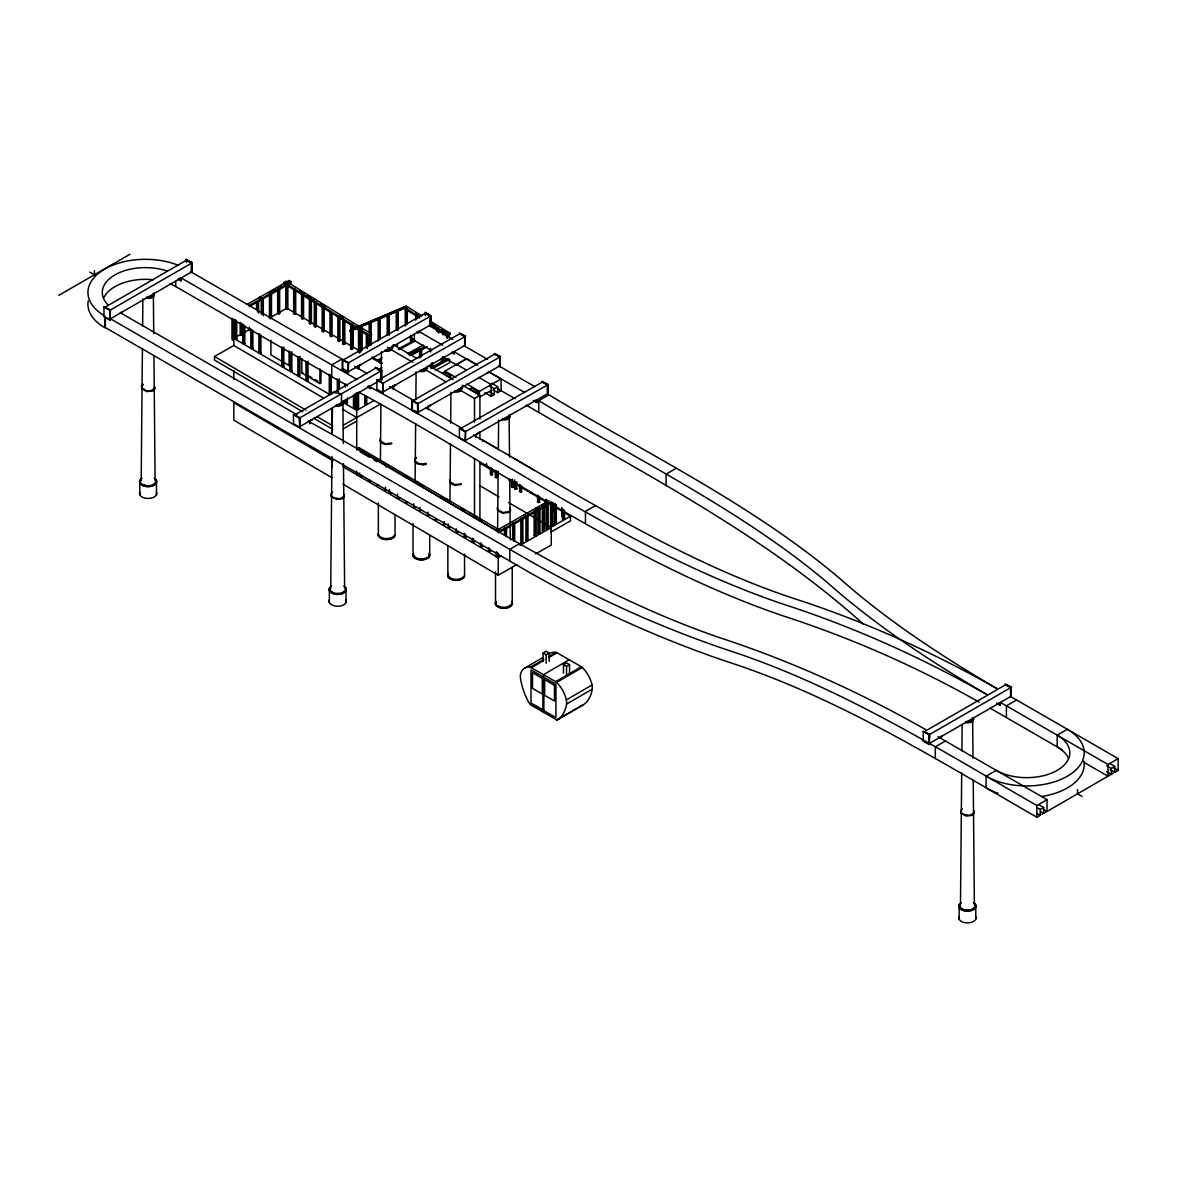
<?xml version="1.0" encoding="UTF-8"?>
<svg xmlns="http://www.w3.org/2000/svg" width="1177" height="1177" viewBox="0 0 1177 1177"><rect width="100%" height="100%" fill="white"/><g stroke="black" fill="none" stroke-linecap="round" stroke-linejoin="round"><path stroke-width="1.5" d="M141.196 480.687L142.417 348.392M142.623 326.338L142.873 298.781M330.722 588.471L331.943 458.015M332.164 434.136L332.4 408.404M380.406 460.898L380.936 404.329M381.171 378.788L381.436 351.673M415.098 481.231L415.643 423.44M415.864 399.562L416.114 371.755M447.231 337.843L447.098 334.327L450.011 334.386L450.011 333.223L429.693 320.674M449.938 501.667L450.482 443.891M450.659 423.22L450.953 392.191M497.606 529.606L498.151 471.212M498.357 449.761L498.621 420.115M960.476 905.128L961.697 772.848M961.903 750.794L962.139 725.061M566.52 704.111L566.461 704.537A48.86 28.292 59.8 0 1 558.369 719.221L556.721 719.868L530.283 704.699L528.576 702.125A48.86 28.292 59.8 0 1 520.484 678.158L520.425 677.658A11.917 6.9 59.8 0 1 520.646 673.715L520.852 672.994A21.716 12.579 59.8 0 1 529.326 667.168L530.371 667.315A4.811 2.781 59.8 0 1 531.327 667.712L555.618 681.645A4.811 2.781 59.8 0 1 556.574 682.351L557.618 683.396A21.716 12.579 59.8 0 1 566.093 698.947L566.299 699.918A11.917 6.9 59.8 0 1 566.52 704.111L592.222 689.178A11.917 6.9 59.8 0 0 592.002 684.985L591.796 684.028A21.716 12.579 59.8 0 0 583.306 668.477L582.335 667.477A4.811 2.781 59.8 0 0 581.32 666.726L557.03 652.779A4.811 2.781 59.8 0 0 556.074 652.396L555.029 652.249A21.716 12.579 59.8 0 0 549.321 653.897M592.222 689.178L592.163 689.604A48.86 28.292 59.8 0 1 584.057 704.287L556.721 719.868M120.613 313.376L122.746 311.67M309.345 420.689L310.154 421.16L312.288 419.453M939.893 737.817L942.027 736.125M355.984 367.371L358.499 368.857L358.911 366.165L358.102 365.679M358.911 366.165L361.059 364.473M393.177 386.262L393.177 389.19L392.794 388.013L394.53 385.026L395.737 384.805M430.576 405.241L429.37 405.477L427.634 408.448L428.031 409.625L428.031 406.698M475.699 434.622L475.699 437.564L476.096 434.857L478.259 433.165M143.079 384.29L141.534 385.968L141.755 388.69L146.816 391.603L153.201 390.838L154.746 389.16L154.525 387.159M141.534 386.674L143.079 384.997M332.62 492.089L331.075 493.752L331.296 496.473L336.357 499.386L342.742 498.621L344.287 496.944L344.067 494.943M962.374 808.746L960.829 810.423L961.05 813.13L966.096 816.044L972.482 815.293L974.026 813.616L973.806 811.6M416.349 457.515L414.79 459.177L414.981 461.899L416.893 463.709L423.47 464.989L426.383 464.106M414.79 459.883L416.349 458.221M510.465 510.097L508.905 511.76L502.505 512.495L497.488 509.553M543.083 661.489L543.083 653.014L546.113 651.249L549.173 653.014L549.173 661.489M546.143 663.24L546.143 654.78L549.173 653.014M524.589 668.153L542.729 657.619M530.312 667.3L543.921 659.4M548.453 656.766L556.015 652.382M531.327 667.712L543.421 660.68M549.468 657.178L557.03 652.779M569.168 659.753L543.465 674.686L543.465 712.262M563.459 673.185L563.459 664.711L566.505 662.945L569.55 664.711L569.55 673.17M566.52 674.936L566.52 666.462L569.55 664.711M555.618 681.645L581.32 666.726M556.633 682.41L582.335 667.477M531.298 703.463L543.892 710.54M566.299 699.918L592.002 684.985M557.368 719.883L583.071 704.949M58.85 295.309L129.956 254.261M103.959 306.917L110.461 309.978L109.844 320.056L103.959 316.657L103.959 306.917L109.844 310.331L191.321 263.295L191.321 272.078L110.049 319.011M192.337 262.706L185.834 259.646L192.337 262.706L191.719 272.784L191.719 263.06M103.959 316.657L110.461 319.703M180.758 280.656L180.758 278.655L178.213 279.184L181.155 280.876L181.155 277.949M179.022 279.655L180.758 278.655M397.679 345.082L395.855 346.141L393.25 344.626M410.493 335.401L410.493 340.683L413.539 338.917M410.493 340.683L413.76 339.05M293.485 414.716L299.988 417.761L299.988 427.501L299.385 418.115L293.485 414.716L293.485 424.441M299.385 418.115L380.848 371.079L380.848 379.877M381.878 370.49L375.375 367.445L381.878 370.49L381.878 380.23M416.761 358.455L418.585 357.396M370.284 388.439L367.754 386.968L370.284 386.439L370.696 388.675M377.729 381.672L299.591 426.795L299.591 417.997L294.515 415.054L375.772 368.136L380.848 371.079M370.284 386.439L367.754 386.968M450.659 375.669L448.834 376.728L442.331 372.962L444.156 371.917L450.659 375.669L450.659 379.303M478.068 391.735L476.244 392.794L469.741 389.043L471.565 387.983L478.068 391.735L478.068 395.384M538.801 412.406L538.801 400.68L548.968 394.825C646.864 453.895 751.706 504.05 839.569 578.319C887.796 621.132 942.056 656.325 997.507 688.972M519.969 543.465L509.803 549.335L509.803 561.061M595.621 505.507L585.455 511.362L585.455 523.103M676.245 468.314L666.094 474.169L666.094 485.91M923.239 731.373L929.742 734.419L929.124 744.511L923.239 741.113L923.239 731.373L929.124 734.772L1010.602 687.736L1010.602 696.534L929.33 743.452L929.33 734.654L924.254 731.726L1005.526 684.808L1010.602 687.736M1011.014 687.5L1011.014 697.24L1011.014 687.5L1005.114 684.102L1011.617 687.147M923.239 741.113L929.742 744.158M997.493 703.625L1000.038 703.096L1000.038 705.097M998.302 704.096L1000.038 703.096M945.455 741.024L935.303 746.895L935.303 758.621M1016.56 699.977L1006.409 705.847L1006.409 717.573M986.091 776.217L996.242 770.361A43.093 24.879 0 0 0 1057.196 770.361A43.093 24.879 0 0 0 1057.196 735.169L1067.362 729.299A57.467 33.177 0 0 1 1067.362 776.217A57.467 33.177 0 0 1 986.091 776.217L986.091 787.957A57.467 33.177 0 0 0 997.993 793.224M110.152 318.599L529.385 560.635C595.032 597.975 664.019 629.283 735.816 652.779C842.997 688.898 939.452 749.455 1036.878 805.539L1047.044 799.683L1047.044 811.409L1043.867 809.57M996.639 703.125L1000.435 705.332L1000.435 702.404L1107.998 764.491L1118.15 758.621L1118.15 770.361L1114.766 772.303L1109.999 769.567M1037.099 807.628L1040.262 809.452L1043.661 807.496L1043.661 813.366L1040.483 811.527M1106.615 765.653L1111.382 768.404L1114.766 766.448L1114.766 772.303M105.371 317.51L105.371 327.574L529.385 572.375C595.032 609.715 664.019 641.009 735.816 664.505C842.997 700.639 939.452 761.181 1036.878 817.279L1040.262 815.323L1040.262 809.452M1041.969 814.337L1113.074 773.289M247.332 304.284L289.115 280.509L291.131 281.686L291.131 282.863L249.347 306.638M270.342 292.352L275.035 289.689M278.169 287.909L281.303 286.129M249.347 305.461L291.131 281.686M262.28 314.524L262.28 298.693L263.295 298.105L263.295 315.701M270.46 294.029L271.49 293.456L271.49 318.084L270.46 318.673L269.459 318.07L269.459 293.441L270.46 294.029L270.46 318.673M278.655 289.38L279.67 288.792L279.67 313.435L278.655 314.009L277.64 313.42L277.64 288.792L278.655 289.38L278.655 314.009M235.385 337.446L241.197 334.15M244.742 332.135L249.421 329.472M271.254 317.054L286.85 308.183L359.338 350.672M234.709 338.799L236.739 338.814L234.709 338.799L234.709 319.453M285.834 285.893L285.834 308.757L286.835 309.36L287.865 308.771L287.865 285.893M231.987 318.276L231.987 339.388L233.002 339.991L234.017 339.403L234.017 320.056M240.182 322.424L240.182 334.739L241.182 335.327L242.212 334.754L242.212 324.19M248.362 330.09L250.407 330.09M302.739 411.773L214.494 360.059L214.494 356.484L233.826 345.494L323.631 398.135M242.771 343.537L244.801 343.537L242.771 343.537L242.771 324.175M250.833 348.26L252.864 348.26L250.833 348.26L250.833 328.898M258.896 352.982L260.926 352.997L258.896 352.982L258.896 333.635M281.774 347.038L281.774 366.4L282.789 366.989L283.804 366.4L283.804 347.053M270.931 340.315L270.931 354.865L289.056 365.488L290.072 364.899M289.836 371.123L291.867 371.138L289.836 371.123L289.836 351.761M301.798 358.411L301.798 372.962L302.827 372.388M297.899 356.499L297.899 375.846L298.914 376.434L299.929 375.86L299.929 356.499M342.198 359.632L348.672 362.707L348.054 372.8L342.198 369.372L342.198 359.632L348.054 363.06L348.054 372.8M425.324 312.376L430.547 316.157L430.547 325.882L431.165 315.804L425.324 312.376L425.324 315.613M305.961 380.583L308.006 380.583L305.961 380.583L305.961 361.221M348.054 363.06L430.149 316.378L430.149 325.176L348.26 371.741L343.228 368.784M342.198 369.372L348.672 372.447M301.798 372.962L319.923 383.584L320.938 382.996L320.938 370.269M419.498 331.708L416.952 332.223L418.688 331.237M329.266 393.574L331.296 393.574L329.266 393.574L329.266 374.212M378.126 369.902L381.995 367.71M376.89 379.965L383.349 383.04L382.731 393.133L376.89 389.705L376.89 379.965L382.731 383.393L382.731 393.133M345.405 403.02L347.436 403.034L345.405 403.02L345.405 399.503M382.731 383.393L464.827 336.725L464.827 345.508L382.952 392.073M465.239 336.49L465.239 346.215L465.239 336.49L459.383 333.062L465.857 336.136M376.89 389.705L381.892 391.926M353.468 395.443L353.468 407.757L354.468 408.345L355.498 407.757L355.498 393.692M392.794 388.013L392.794 386.027L395.34 385.497M454.19 352.041L451.644 352.556L454.19 354.027L453.38 351.57L453.38 353.556M356.528 408.566L358.558 408.581L356.528 408.566L356.528 392.735M364.723 403.917L366.753 403.917L364.723 403.917L364.723 395.119M342.536 402.078L356.719 410.39L373.889 400.636M343.346 425.147L380.127 404.241M343.346 428.722L356.719 421.116M444.935 373.977L444.935 371.064L466.607 358.735L477.597 365.164M411.729 400.415L418.188 403.49L417.57 413.568L411.729 410.14L411.729 400.415L417.57 403.843L417.57 413.568M417.57 403.843L499.681 357.161L499.681 365.959L417.791 412.524L417.791 403.726M500.078 356.925L500.078 366.665L500.078 356.925L494.237 353.497L500.696 356.572M411.729 410.14L418.188 413.23M429.37 405.477L427.634 406.462L428.428 408.934M428.428 406.933L430.179 405.947M489.029 372.476L486.881 373.227M357.028 449.997L357.028 448.82L359.073 447.657L417.585 481.967L417.585 483.129M466.901 383.937L479.451 391.294L501.108 378.965L501.108 390.69L497.709 392.632L493.001 389.867M458.647 389.219L474.493 398.503L479.922 395.413L479.922 419.1M479.451 397.12L491.206 390.44M489.588 385.953L494.296 388.704L497.709 386.762L497.709 392.632M484.909 392.662L491.192 396.34L494.296 394.575L494.296 388.704M359.838 472.963L356.719 474.743L356.719 471.168M459.398 428.34L465.857 431.415L465.253 441.493L459.398 438.079L459.398 428.34L465.253 431.768L465.253 441.493M465.253 431.768L547.349 385.085L547.349 393.883L465.459 440.448M547.746 384.85L547.746 394.589L547.746 384.85L541.906 381.422L548.364 384.511M459.398 438.079L462.944 439.433M537.109 399.709L537.109 402.637L536.697 400.401L534.549 401.166M385.453 490.706L386.483 490.132L384.452 490.118L385.453 490.706L385.453 487.19M389.499 493.075L391.529 493.089L389.499 493.075L389.499 489.558M417.585 481.967L415.54 483.129L357.028 448.82M500.519 531.754L500.519 530.577L417.776 482.07L415.716 483.232L498.474 531.739L498.474 532.916M397.561 497.812L399.591 497.812L397.561 497.812L397.561 494.296M413.686 507.258L415.731 507.272L413.686 507.258L413.686 503.741M487.543 466.475L486.528 467.063L486.528 463.414M419.983 509.773L418.953 510.347L420.983 510.362M444.994 500.402L447.039 499.239L447.039 500.402M490.485 474.552L492.516 474.566L490.485 474.552L490.485 467.519M428.045 514.496L427.016 515.085L429.046 515.085M495.37 470.373L495.37 477.421L496.385 476.832M495.37 477.421L497.4 477.421L497.4 472.139M512.51 482.29L513.525 481.702L513.525 486.881L512.51 487.455L511.495 486.866L511.495 479.833M444.156 525.119L445.186 524.545L443.155 524.53L444.156 525.119L444.156 521.602M511.495 486.866L513.525 486.881M469.196 514.584L471.256 513.422M514.673 488.735L516.703 488.749L514.673 488.735L514.673 479.936M448.231 527.502L450.261 527.517L448.231 527.502L448.231 523.986M474.257 517.556L476.302 516.394L476.302 517.556M519.557 484.556L519.557 491.603L520.572 492.192L521.588 491.603L521.588 486.322M456.293 532.239L458.324 532.239L456.293 532.239L456.293 528.708M530.621 492.913L531.651 492.324M464.356 536.962L466.386 536.977L464.356 536.962L464.356 533.446M537.551 502.138L539.581 502.152L537.551 502.138L537.551 495.105M472.418 541.685L474.463 541.714L472.418 541.685L472.418 538.169L472.433 541.7M495.973 530.827L549.1 500.578M539.184 507.39L536.05 509.17L536.05 508.008L538.066 509.185M542.317 505.624L545.437 503.844M497.989 532.019L551.116 501.77M504.477 527.767L506.507 527.767L506.507 536.565M512.657 523.103L514.687 523.118L514.687 540.714M520.852 518.454L522.882 518.454L522.882 543.097L521.852 543.671L520.852 543.083L520.852 520.205M499.563 532.298L552.145 502.358M545.613 499.828L545.613 506.875L546.643 506.287M480.496 546.422L482.526 546.437L480.496 546.422L480.496 542.906M488.558 551.16L490.603 551.16L488.558 551.16L488.558 547.643M496.635 555.882L498.665 555.897L496.635 555.882L496.635 552.366M496.282 557.045L498.312 557.059L496.282 557.045L496.282 551.778M520.852 543.083L522.882 543.097M525.942 540.14L527.973 540.14L525.942 540.14L525.942 515.511M534.137 535.476L536.168 535.491L534.137 535.476L534.137 510.847M537.918 533.328L539.949 533.343L537.918 533.328L537.918 508.699M542.317 530.827L544.362 530.842L542.317 530.827L542.317 506.198M546.113 528.679L548.144 528.679L546.113 528.679L546.113 504.036M550.512 503.3L550.512 526.163L552.543 526.178L552.543 503.3M554.293 504.668L554.293 524.015L556.324 524.03L556.324 504.668M562.488 508.802L562.488 519.366L564.519 519.366L564.519 510.568M570.462 516.188L550.895 527.325L550.895 532.019L570.462 520.881L570.462 516.188L556.221 507.846M342.536 466.43L498.224 557.692L501.343 555.927M520.057 545.275L551.263 527.531L551.263 545.025L535.667 553.896M343.066 484.233L498.224 575.185L516.938 564.548M466.783 358.838L456.676 364.384L466.092 369.902M283.995 282.436L286.099 281.303L371.549 334.077L371.549 335.239L369.46 336.372L283.995 283.613L283.995 282.436L369.46 335.21L369.46 336.372M303.563 295.618L303.563 318.496L302.518 319.07L301.533 318.452L301.533 293.823L303.563 293.867M286.82 309.374L287.865 308.801L285.834 308.757L286.82 309.374L286.835 284.716M311.405 298.708L311.405 323.337L310.36 323.91L309.374 323.307L309.374 298.678L310.434 298.105M293.676 313.612L295.707 313.656L293.676 313.612L293.676 288.983L294.662 289.586M316.348 303.519L316.348 326.397L315.304 326.956L314.318 326.353L314.318 301.724L316.348 301.753M324.205 308.359L324.205 331.237L323.145 331.811L322.174 331.193L322.174 306.564L324.205 306.608M309.374 323.307L310.434 322.733M314.318 326.353L316.348 326.397M339.903 318.055L339.903 340.933L338.844 341.507L337.873 340.889L337.873 316.26L339.903 316.304M322.174 331.193L324.205 331.237M352.688 325.955L352.688 348.833L351.629 349.392L350.658 348.789L350.658 324.161L352.688 324.19M331.002 336.651L331.002 312.023L330.016 311.419L330.016 336.048L331.002 336.651L332.046 336.092L332.046 313.214M352.07 331.943L353.115 331.384L353.115 347.215M361.089 328.133L362.148 327.574L362.148 350.452M369.137 332.517L369.137 323.719L370.196 323.16L371.167 323.763L371.167 344.876M369.137 323.719L371.167 323.763M378.17 341.021L378.17 319.909L379.215 319.35L380.2 319.953L380.2 339.3M378.17 319.909L380.2 319.953M387.189 335.46L387.189 316.098L388.248 315.539L389.219 316.142L389.219 335.504M360.559 326.662L406.256 307.374L349.996 331.37L349.996 330.193L406.256 306.197L421.881 315.848M396.222 329.884L396.222 312.288L397.267 311.728L398.253 312.332L398.253 329.928M387.189 316.098L389.219 316.142M398.253 312.332L396.222 312.288M342.801 343.949L344.832 343.978L342.801 343.949L342.801 319.305L343.787 319.909L343.787 344.552M369.46 335.21L371.549 334.077M350.658 348.789L352.688 348.833M415.702 320.218L415.702 314.936L417.732 314.98M377.405 360.236L382.187 357.661M398.15 349.039L414.098 340.433M436.593 331.355L436.593 327.839L438.624 327.883M378.391 360.839L381.583 359.117M399.121 349.643L415.084 341.036M414.981 352.055L418.173 350.319M409.699 355.586L410.744 355.027L409.758 354.424M421.66 349.128L419.63 349.098L421.66 349.128L421.66 356.175M411.17 355.233L427.133 346.626M432.68 366.68L448.099 358.352M432.077 368.136L448.025 359.529L447.039 358.926M432.253 368.607L449.57 359.265L449.57 362.781L435.402 370.431M407.374 353.644L423.44 345.096M442.729 334.842L445.936 333.135L450.011 333.223L445.303 335.725M408.993 353.968L418.629 348.833M409.184 354.954L424.882 346.597M410.758 355.277L426.457 346.921M446.877 336.063L450.011 334.386L447.098 334.327L447.039 337.814L447.113 334.342L448.099 333.724L449.07 334.327L449.07 337.843M447.981 334.827L449.07 334.327L447.275 334.342L447.363 337.931M352.1 329.06L406.256 306.197M352.1 330.237L357.175 328.089M391.706 443.067L385.306 443.803L380.289 440.86M391.706 443.773L385.306 444.509L382.201 443.376L380.289 441.566L380.097 438.844M426.383 463.4L419.998 464.135L414.981 461.193M461.237 483.835L454.837 484.571L449.82 481.628M461.237 484.541L454.837 485.277L451.733 484.144L449.82 482.335L449.629 479.627M450.011 333.223L445.951 333.135L430.458 323.572M331.855 392.162L341.521 393.78L341.521 402.975M997.213 688.795C932.302 651.896 864.036 621.088 792.945 598.181C678.879 560.223 577.318 494.016 473.522 435.019M979.132 702.139C916.795 666.785 850.971 637.89 782.808 615.792C630.695 563.945 499.122 467.74 358.72 392.191M925.872 729.725C860.225 692.385 791.238 661.077 719.441 637.596C572.154 586.97 444.038 494.943 308.197 421.204M543.083 653.014L546.143 654.78M563.459 664.711L566.52 666.462M429.252 325.705L452.88 339.344M463.915 345.714L487.528 359.353M498.562 365.723L534.785 386.63M419.1 331.576L442.729 345.214M453.748 351.585L477.376 365.223M488.396 371.579L524.633 392.5M538.801 400.68C635.668 459.221 739.436 508.802 826.681 581.968C875.673 625.502 930.639 661.533 987.032 694.665C922.15 657.752 853.884 626.958 782.808 604.051C634.123 553.528 505.301 460.001 368.239 385.953M416.952 332.223L418.688 333.223M534.152 400.93L535.888 401.931L535.888 399.93L536.697 400.401M431.694 350.584L411.729 339.05L411.729 335.695M442.729 356.94L456.897 365.135M497.856 388.763L515.173 398.768M526.207 405.138C641.877 472.521 763.152 533.887 863.344 624.119M1010.219 696.313L1118.15 758.621M1109.999 763.696L1114.766 766.448M1113.383 767.61L1118.15 770.361M1106.615 771.523L1111.382 774.26L1111.382 768.404M990.019 708.113L1061.963 749.646M1084.179 762.475L1107.998 776.217L1107.998 764.491M191.321 263.295L186.231 260.352L104.974 307.271L110.049 310.213M190.556 271.652L341.918 359.044L331.767 364.899L331.767 376.625M354.601 366.356L367.298 373.683M389.484 386.497L414.863 401.151M425.956 407.551L462.429 428.605M1082.031 796.417L1077.514 793.813L1077.514 789.664M180.405 277.507L357.131 379.553M175.667 286.511L347.627 385.791M940.806 736.361L941.629 736.831M937.922 736.684L1047.044 799.683M1038.894 804.744L1043.661 807.496M1037.099 813.484L1040.262 815.323M89.893 272.181L94.41 274.785L94.41 270.636M311.066 419.689L311.876 420.16M121.525 311.905L122.334 312.376M120.304 312.729L297.045 414.775M294.103 424.088L299.988 427.501M430.149 316.378L425.103 313.435L343.228 359.985L348.26 362.943L348.26 371.741M464.827 336.725L459.795 333.768L377.905 380.318L382.952 383.275M499.681 357.161L494.634 354.203L412.744 400.768L416.526 402.975M547.349 385.085L542.303 382.128L460.413 428.693L465.459 431.65M488.573 371.608L501.108 378.965M533.328 400.415L537.109 402.637M491.427 383.084L497.709 386.762M478.642 377.258L491.206 384.614L491.192 396.34M497.974 388.851L501.108 390.69M489.588 391.809L494.296 394.575M444.935 371.064L455.911 377.493M394.369 345.258L416.555 358.264M429.222 365.694L452.998 379.627M462.502 385.203L479.922 395.413M387.351 347.421L412.7 362.281M423.794 368.784L445.98 381.789M371.947 358.058L381.392 363.605M262.28 298.693L259.837 297.178L259.837 298.34M278.669 312.832L279.67 313.435M359.838 364.693L360.648 365.164M477.038 433.401L477.847 433.872M498.268 449.173L482.599 439.977L482.599 441.154M513.466 458.074L533.505 469.829M358.102 367.68L358.911 368.151M414.01 410.302L416.526 411.773M485.674 465.386L488.705 467.151M480.29 463.341L496.738 473.036M508.773 480.025L553.058 505.992M520.587 491.015L521.588 491.603M545.613 506.875L546.628 507.464L546.643 499.254M562.488 519.366L563.489 519.954L563.489 509.391M308.86 375.919L311.89 377.685M314.906 379.465L317.922 381.23M554.293 524.015L555.309 524.604L555.309 503.491M354.483 407.168L355.498 407.757M282.804 365.812L283.804 366.4M329.943 394.692L233.826 338.343L233.826 345.494M550.512 526.163L551.527 526.766L551.542 502.711M479.701 485.586L499.019 496.915M508.508 502.476L551.263 527.531M342.536 409.228L356.719 417.541M214.494 356.484L305.888 410.052M316.922 416.511L332.679 425.75M313.759 418.247L332.679 429.325M360.603 449.732L365.223 452.454M406.801 476.817L409.876 478.627M420.851 485.056L423.926 486.866M440.875 496.797L443.95 498.592M460.898 508.538L463.988 510.332M478.951 519.116L482.026 520.925M360.103 451.806L369.343 457.22M373.962 459.927L377.052 461.737M333.091 460.884L233.826 402.696L233.826 420.189L331.988 477.73M415.628 313.156L418.762 315.098M432.827 323.778L435.946 325.705M442.199 329.56L445.333 331.502M404.152 307.329L419.63 316.893M404.152 308.506L419.63 318.055M430.458 324.749L445.936 334.297M361.162 326.971L362.148 327.574M299.591 290.807L304.093 293.588M307.094 295.427L310.081 297.281M320.585 303.769L325.087 306.55M356.557 325.985L359.559 327.839M309.374 298.678L310.36 299.282L310.36 323.91M359.485 329.604L358.499 329.001L358.499 351.879M352.129 330.781L353.115 331.384M372.27 357.058L382.451 363.355M331.061 335.474L332.046 336.092M961.05 812.424L962.977 814.234L969.583 815.47L974.026 812.91L973.806 810.894M331.296 495.767L333.238 497.577L339.844 498.813L344.287 496.253L344.067 494.237M141.755 387.983L146.816 390.896L150.303 391.029L154.746 388.454L154.525 386.453M510.274 508.081L510.465 510.803L508.905 512.466L502.505 513.201L497.488 510.259L497.297 507.552M972.658 719.559L973.011 758.135M973.217 780.189L974.379 905.128M509.494 457.162L509.111 414.907A5.399 3.119 0 0 1 502.447 418.688M509.7 479.216L510.274 539.846M342.919 402.902L343.287 443.317M343.478 463.532L344.64 588.471M153.378 295.103L153.731 333.694M153.937 355.748L155.099 480.687M1057.196 735.169L1057.196 746.895A43.093 24.879 0 0 1 1068.348 758.047M1036.878 805.539L1036.878 817.279M999.229 702.625L999.229 704.626M975.748 904.922L975.748 919.222M959.108 904.922L959.108 919.222M929.124 734.772L929.124 744.511M562.753 509.876L562.753 516.909L561.738 516.32L561.738 507.522M554.691 505.154L554.691 512.186L553.676 511.598L553.676 502.8M548.144 504.05L548.144 528.679M547.114 504.624L547.114 529.267M544.362 506.198L544.362 530.842M543.333 506.787L543.333 531.415M539.949 508.699L539.949 533.343M539.581 496.871L539.581 502.152M538.934 509.288L538.934 533.917M538.566 495.694L538.566 502.726M536.168 510.862L536.168 535.491M535.138 511.436L535.138 536.079M527.973 515.511L527.973 540.14M526.958 516.1L526.958 540.729M526.148 517.174L526.148 516.012L524.074 514.805L524.133 515.997M521.852 519.042L521.852 543.671M520.572 485.145L520.572 492.192M516.703 481.702L516.703 488.749M515.688 482.29L515.688 489.323M513.672 523.691L513.672 541.288M512.657 524.868L512.657 538.934M512.525 479.245L512.51 487.455M512.23 567.491L512.23 602.124A8.622 4.973 0 0 1 503.815 608.347A8.622 4.973 0 0 1 495.576 602.05M505.477 528.355L505.477 535.388M504.477 529.518L504.477 534.799M498.312 553.543L498.312 557.059M498.224 557.692L498.224 575.185M497.636 552.955L497.636 556.471M497.312 552.955L497.297 557.633M496.37 470.962L496.37 478.009M495.532 571.816L495.532 604.625M492.516 469.285L492.516 474.566M491.486 468.108L491.486 475.14M489.573 548.232L489.573 551.748M481.511 543.494L481.511 547.025M479.922 431.856L479.922 439.153M479.922 462.826L479.922 519.307M479.451 391.294L479.451 395.663M474.493 398.503L474.493 422.19M474.493 458.633L474.493 516.938M473.419 538.757L473.448 542.288M465.356 534.034L465.356 537.551M464.547 554.146L464.547 574.185A8.622 4.973 0 0 1 456.146 580.423A8.622 4.973 0 0 1 447.907 574.111M447.863 545.716L447.863 576.686M443.479 356.705L443.479 361.986M442.434 357.264L442.434 362.545L441.449 361.942L441.449 358.426M438.624 329.634L438.624 333.165M437.579 328.442L437.579 331.958M432.577 362.59L432.577 367.871M431.518 363.163L431.518 368.445M430.547 348.48L430.547 351.997M430.547 364.311L430.547 367.827M429.708 535.52L429.708 553.749A8.622 4.973 0 0 1 421.307 559.972A8.622 4.973 0 0 1 413.068 553.676M428.031 512.142L428.031 515.673M420.601 349.701L420.675 357.322M419.968 507.419L419.968 510.936M419.63 350.849L419.63 357.896M417.776 482.07L417.776 483.247M416.673 315.539L416.673 319.055M414.378 333.871L414.378 340.58M413.024 523.441L413.024 556.25M412.347 400.062L412.347 409.802M410.714 335.533L410.714 340.8M407.271 308.521L407.271 324.352M406.227 309.095L406.227 324.926M405.241 308.477L405.241 326.073M397.267 311.728L397.208 330.487M395.031 515.188L395.031 533.416A8.622 4.973 0 0 1 386.615 539.64A8.622 4.973 0 0 1 378.376 533.343M393.589 386.497L393.589 388.484M388.336 465.989L388.336 464.827L386.262 465.974L386.291 467.151M388.175 316.701L388.175 334.297M388.307 464.812L388.307 465.974M381.26 370.843L381.26 378.95M379.141 320.512L379.141 339.873M378.347 503.109L378.347 535.918M370.196 323.16L370.196 344.272M370.122 324.322L370.122 345.45M369.475 385.968L369.475 387.969M369.137 336.034L369.137 344.832M368.386 335.651L368.386 346.2M367.327 348.539L367.327 334.459L366.356 333.856L366.356 347.921M366.753 396.884L366.753 403.917M365.723 395.707L365.723 404.505M361.089 329.898L361.089 351.011M360.53 330.796L360.53 351.923M360.118 329.295L360.118 350.408M359.559 328.442L359.559 353.071M359.073 447.657L359.073 448.834M358.499 365.915L358.499 368.857M358.558 392.735L358.558 408.581M357.543 393.324L357.543 409.155M356.719 410.39L356.719 449.717M354.468 394.266L354.468 408.345M351.629 324.764L351.629 349.392M351.084 331.34L351.084 345.42M347.436 397.752L347.436 403.034M346.406 400.092L346.406 403.623M346.009 588.265L346.009 602.565M345.405 383.673L345.405 387.189M344.832 321.115L344.832 343.978M343.066 317.658L343.066 316.481L340.977 317.613L340.977 318.79M342.816 359.279L342.816 369.019M339.359 378.95L339.359 389.513M338.844 316.863L338.844 341.507M338.343 379.538L338.343 391.853M337.328 378.95L337.328 391.264M331.855 408.699L331.855 434.431M331.855 456.485L331.855 467.519M331.296 375.978L331.296 393.574M330.281 374.801L330.281 394.163M329.354 588.265L329.354 602.565M323.145 307.168L323.145 331.811M319.923 369.034L319.923 383.584M315.304 302.327L315.304 326.956M314.583 300.061L314.583 298.884L312.493 300.017L312.493 301.194M310.154 421.16L310.154 423.161M309.742 420.925L309.742 423.852M308.006 361.236L308.006 380.583M306.976 361.81L306.976 381.171M302.518 294.427L302.518 319.07M298.914 357.087L298.914 376.434M295.707 290.778L295.707 313.656M294.736 288.409L294.662 314.215M291.867 351.776L291.867 371.138M290.851 352.364L290.851 371.711M289.115 280.509L289.115 281.686M289.056 350.937L289.056 365.488M286.099 281.303L286.099 282.48M282.789 347.627L282.789 366.989M261.853 298.355L261.853 299.532M261.412 299.767L261.412 298.59L259.396 297.413L259.396 298.575M261.265 298.105L261.265 313.935M260.926 335.401L260.926 352.997M259.911 334.224L259.911 353.571M258.587 313.126L258.587 300.797L257.572 301.386L257.572 311.934M256.557 302.548L256.557 309.595M252.864 330.678L252.864 348.26M251.849 329.501L251.849 348.848M249.377 327.147L249.377 330.678M244.801 325.941L244.801 343.537M243.786 324.764L243.786 344.125M241.182 323.013L241.182 335.327M236.739 321.218L236.739 338.814M235.724 320.041L235.724 339.388M233.826 370.52L233.826 379.45M233.002 318.879L233.002 339.991M186.437 259.293L186.437 262.545M179.934 278.184L179.934 280.185M175.667 281.48L175.726 286.541A43.093 24.879 0 0 0 169.929 283.775M156.467 480.466L156.467 494.781M139.813 480.466L139.813 494.781M109.844 310.331L109.844 320.056M104.974 316.069L104.974 327.809A57.467 33.177 0 0 1 88.216 300.929M1083.87 761.033A57.467 33.177 0 0 1 1041.601 796.535M154.231 478.245A8.622 4.973 0 0 1 154.231 485.277A8.622 4.973 0 0 1 142.049 485.277A8.622 4.973 0 0 1 142.049 478.245M156.467 492.207A8.622 4.973 0 0 1 148.14 498.459A8.622 4.973 0 0 1 139.813 492.207M154.187 293.853A6.253 3.619 0 0 1 146.522 298.281M154.187 293.147A6.253 3.619 0 0 1 146.522 297.575M155.952 480.554A8.092 4.664 0 0 1 148.14 486.425A8.092 4.664 0 0 1 140.328 480.554M155.952 479.848A8.092 4.664 0 0 1 148.14 485.733A8.092 4.664 0 0 1 140.328 479.848M155.099 482.835A7.194 4.149 0 0 1 153.231 484.703M146.286 485.777A7.194 4.149 0 0 1 143.05 484.703M153.363 293.279A5.399 3.119 0 0 1 146.742 297.09M343.772 586.028A8.622 4.973 0 0 1 343.772 593.061A8.622 4.973 0 0 1 331.59 593.061A8.622 4.973 0 0 1 331.59 586.028M346.009 599.99A8.622 4.973 0 0 1 337.681 606.258A8.622 4.973 0 0 1 329.354 599.99M343.728 401.637A6.253 3.619 0 0 1 336.063 406.065M343.728 400.93A6.253 3.619 0 0 1 336.063 405.359M345.494 588.338A8.092 4.664 0 0 1 337.681 594.223A8.092 4.664 0 0 1 329.869 588.338M345.494 587.632A8.092 4.664 0 0 1 337.681 593.517A8.092 4.664 0 0 1 329.869 587.632M344.64 590.619A7.194 4.149 0 0 1 342.772 592.487M339.55 593.561A7.194 4.149 0 0 1 335.813 593.561M332.591 592.487A7.194 4.149 0 0 1 330.722 590.619M342.89 401.063A5.399 3.119 0 0 1 336.284 404.873M973.526 902.685A8.622 4.973 0 0 1 973.526 909.733A8.622 4.973 0 0 1 961.329 909.733A8.622 4.973 0 0 1 961.329 902.685M975.748 916.648A8.622 4.973 0 0 1 967.42 922.915A8.622 4.973 0 0 1 959.108 916.648M973.467 718.294A6.253 3.619 0 0 1 965.802 722.722M973.467 717.587A6.253 3.619 0 0 1 965.802 722.016M975.247 904.995A8.092 4.664 0 0 1 967.42 910.88A8.092 4.664 0 0 1 959.608 904.995M975.247 904.289A8.092 4.664 0 0 1 967.42 910.174A8.092 4.664 0 0 1 959.608 904.289M974.379 907.276A7.194 4.149 0 0 1 972.511 909.144M969.289 910.218A7.194 4.149 0 0 1 965.567 910.218M962.345 909.144A7.194 4.149 0 0 1 960.476 907.276M972.643 717.72A5.399 3.119 0 0 1 966.023 721.53M103.488 315.186A57.467 33.177 0 0 1 102.09 270.695A57.467 33.177 0 0 1 178.624 265.428M103.723 297.913A43.093 24.879 0 0 1 153.216 279.758M108.181 305.049A43.093 24.879 0 0 1 114.772 274.991A43.093 24.879 0 0 1 166.766 270.887M392.735 346.082A6.253 3.619 0 0 1 385.011 350.466M391.073 350.26A6.253 3.619 0 0 1 385.011 351.173M394.486 535.903A8.092 4.664 0 0 1 386.615 539.331A8.092 4.664 0 0 1 378.847 535.844M394.486 535.211A8.092 4.664 0 0 1 386.615 538.625A8.092 4.664 0 0 1 378.847 535.138M388.498 538.683A7.194 4.149 0 0 1 384.761 538.669M391.912 346.2A5.399 3.119 0 0 1 385.247 349.981M509.935 415.481A6.253 3.619 0 0 1 502.211 419.88M509.935 414.775A6.253 3.619 0 0 1 502.211 419.174M511.715 602.197A8.092 4.664 0 0 1 503.815 608.038A8.092 4.664 0 0 1 496.076 602.124M509.553 605.993A8.092 4.664 0 0 1 498.121 605.949M496.047 603.845A8.092 4.664 0 0 1 496.076 601.418M511.715 601.491A8.092 4.664 0 0 1 511.686 603.904M510.818 604.478A7.194 4.149 0 0 1 508.935 606.332M427.428 366.415A6.253 3.619 0 0 1 419.703 370.799M425.765 370.593A6.253 3.619 0 0 1 419.703 371.505M429.208 553.823A8.092 4.664 0 0 1 421.307 559.663A8.092 4.664 0 0 1 413.568 553.749M427.045 557.618A8.092 4.664 0 0 1 415.613 557.574M413.539 555.47A8.092 4.664 0 0 1 413.568 553.058M429.208 553.116A8.092 4.664 0 0 1 429.164 555.544M416.246 557.913A7.194 4.149 0 0 1 414.407 556.044M426.589 366.533A5.399 3.119 0 0 1 419.939 370.328M462.267 386.85A6.253 3.619 0 0 1 454.543 391.25M460.604 391.044A6.253 3.619 0 0 1 454.543 391.941M464.003 576.686A8.092 4.664 0 0 1 454.057 579.937A8.092 4.664 0 0 1 448.408 574.199M464.003 575.98A8.092 4.664 0 0 1 454.057 579.246A8.092 4.664 0 0 1 448.408 573.493M461.428 386.983A5.399 3.119 0 0 1 454.778 390.764M543.539 677.128L543.465 710.437L543.347 677.025L555.941 684.22L555.941 717.587L531.004 703.287L531.004 669.904L543.539 677.128M361.28 475.361L360.25 475.935L362.281 475.949L361.28 475.361M369.343 480.084L368.313 480.672L370.358 480.672L369.343 480.084M377.405 484.806L376.39 485.395L378.42 485.395L377.405 484.806M406.653 501.961L405.624 502.535L407.654 502.55L406.653 501.961M436.108 519.219L435.093 519.807L437.123 519.807L436.108 519.219M542.273 678.305L532.504 672.685L532.504 688.413L542.273 694.018L542.273 678.305M554.441 685.279L544.657 679.673L544.657 695.386L554.441 701.006L554.441 685.279"/></g></svg>
